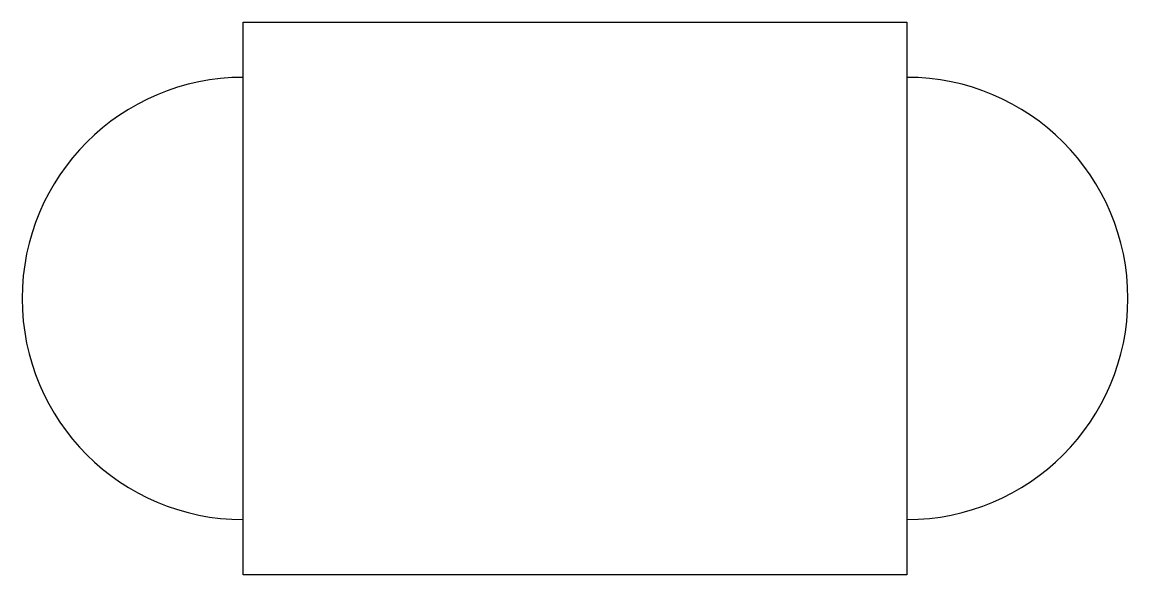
# Model space of a CAD drawing. Extents: x 4.317 to 5.317, y 3.737 to 4.237.
import ezdxf

# ---------------------------------------------------------------- set-up
doc = ezdxf.new("R2010")
doc.units = 0
doc.layers.get('0').update_dxf_attribs({"linetype": 'CONTINUOUS'})

msp = doc.modelspace()

# ---------------------------------------------------------------- linework, layer by layer
at = {"color": 0}
msp.add_lwpolyline([(4.5166, 3.7374), (4.5166, 4.2374), (5.1166, 4.2374), (5.1166, 3.7374)], close=True, dxfattribs=at)
for centre, start, end in [((4.5166, 3.9874), 90, 270), ((5.1166, 3.9874), 270, 90)]:
    msp.add_arc(centre, 0.2, start, end, dxfattribs=at)

doc.saveas('drawing.dxf')
